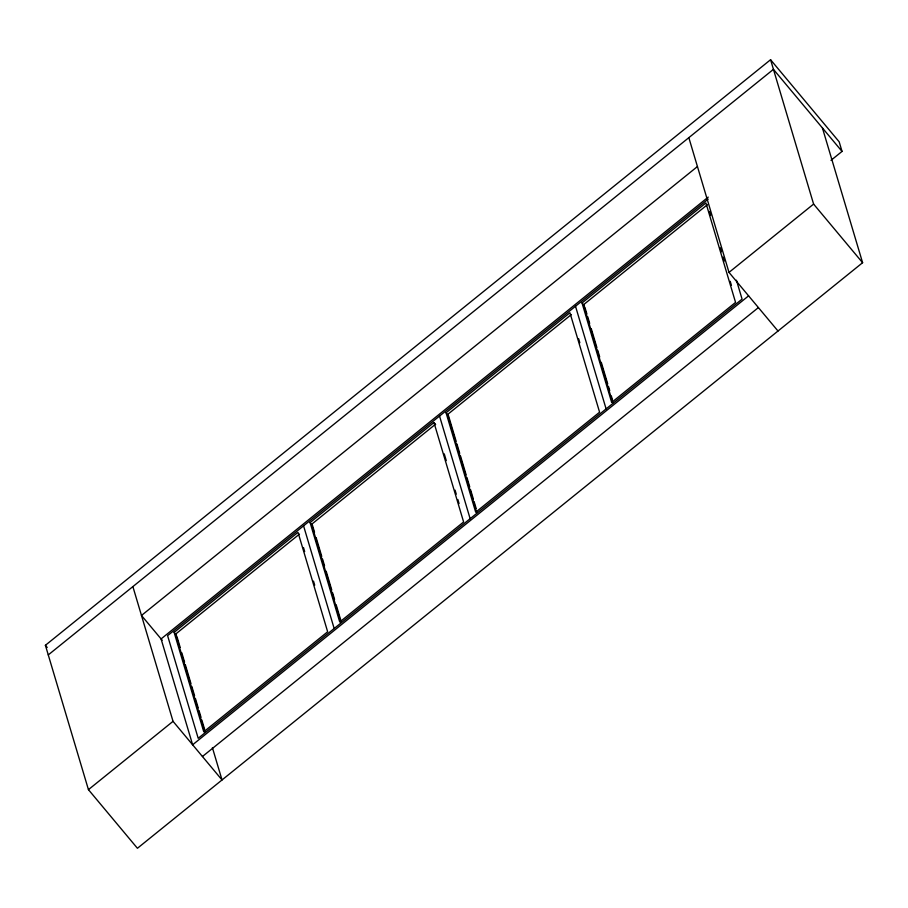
<?xml version="1.0" encoding="UTF-8"?>
<svg xmlns="http://www.w3.org/2000/svg" width="908" height="908" viewBox="0 0 908 908"><rect width="100%" height="100%" fill="white"/><g stroke="black" fill="none" stroke-linecap="round" stroke-linejoin="round"><path stroke-width="1.36" d="M822.432 127.971L862.6 262.707L137.426 848.276L88.439 789.654L45.4 645.293L770.574 59.724L839.162 141.796L842.034 151.42L830.99 160.33M48.272 654.918L773.434 69.349L842.034 151.42M697.446 166.539L141.478 615.476L162.18 640.242M708.217 197.115L161.079 638.926L192.632 744.787L748.601 295.849M708.183 199.124L167.594 635.645L198.205 738.306L742.074 299.118L736.445 280.209M174.12 632.377L298.006 532.338L327.652 631.786L203.767 731.814L174.12 632.377L176.572 635.305M433.967 422.538L463.613 521.986L339.74 622.025L310.093 522.577L433.967 422.538L435.602 424.501M446.055 412.788L569.94 312.749L599.586 412.198L475.701 512.226L446.055 412.788L448.507 415.716L456.122 441.243M582.028 302.988L705.913 202.949L735.559 302.398L611.674 402.437L582.028 302.988L584.48 305.917M299.47 534.097L175.584 634.136L204.833 732.234M435.443 424.297L311.558 524.336L340.806 622.434M571.416 314.509L447.531 414.536L476.779 512.645M707.377 204.709L583.504 304.748L612.741 402.846M88.439 789.654L173.042 721.338L132.874 586.602M777.997 331.023L728.999 272.4L813.602 204.084L770.574 59.724M202.439 756.512L758.396 307.574M813.602 204.084L862.6 262.707M310.093 522.577L312.534 525.505L314.543 532.224M173.042 721.338L222.029 779.961L212.393 747.625M45.4 645.293L47.205 647.461M688.832 137.664L728.999 272.4M709.386 211.428L710.589 215.457M720.203 247.714L721.406 251.743M723.006 257.123L724.209 261.152M730.214 281.31L731.417 285.339M584.877 307.267L586.886 313.986M587.68 316.665L589.689 323.384M591.29 328.764L596.896 347.582M597.702 350.261L599.7 356.98M601.3 362.36L607.713 383.857M608.519 386.547L609.722 390.576M611.322 395.956L612.525 399.985M575.502 306.268L606.113 408.918M578.623 338.695L579.826 342.725M456.917 443.933L459.72 453.342M460.526 456.032L466.133 474.839M466.939 477.529L469.742 486.938M470.537 489.628L473.352 499.037M474.146 501.715L476.155 508.446M439.54 416.057L470.14 518.718M444.25 453.864L446.259 460.583M455.078 490.15L456.27 494.179M457.882 499.559L459.073 503.588M316.143 537.604L321.75 556.422M322.556 559.101L324.553 565.82M326.165 571.2L331.772 590.018M332.566 592.697L334.575 599.416M336.176 604.796L340.988 620.924M303.567 525.857L334.167 628.506M303.476 547.535L304.679 551.565M313.498 581.131L314.701 585.161M176.969 636.644L180.17 647.404M181.782 652.773L184.585 662.182M185.38 664.872L190.986 683.679M191.792 686.369L194.596 695.778M195.402 698.468L198.205 707.877M199 710.555L201.008 717.275M201.803 719.965L204.618 729.374"/></g></svg>
